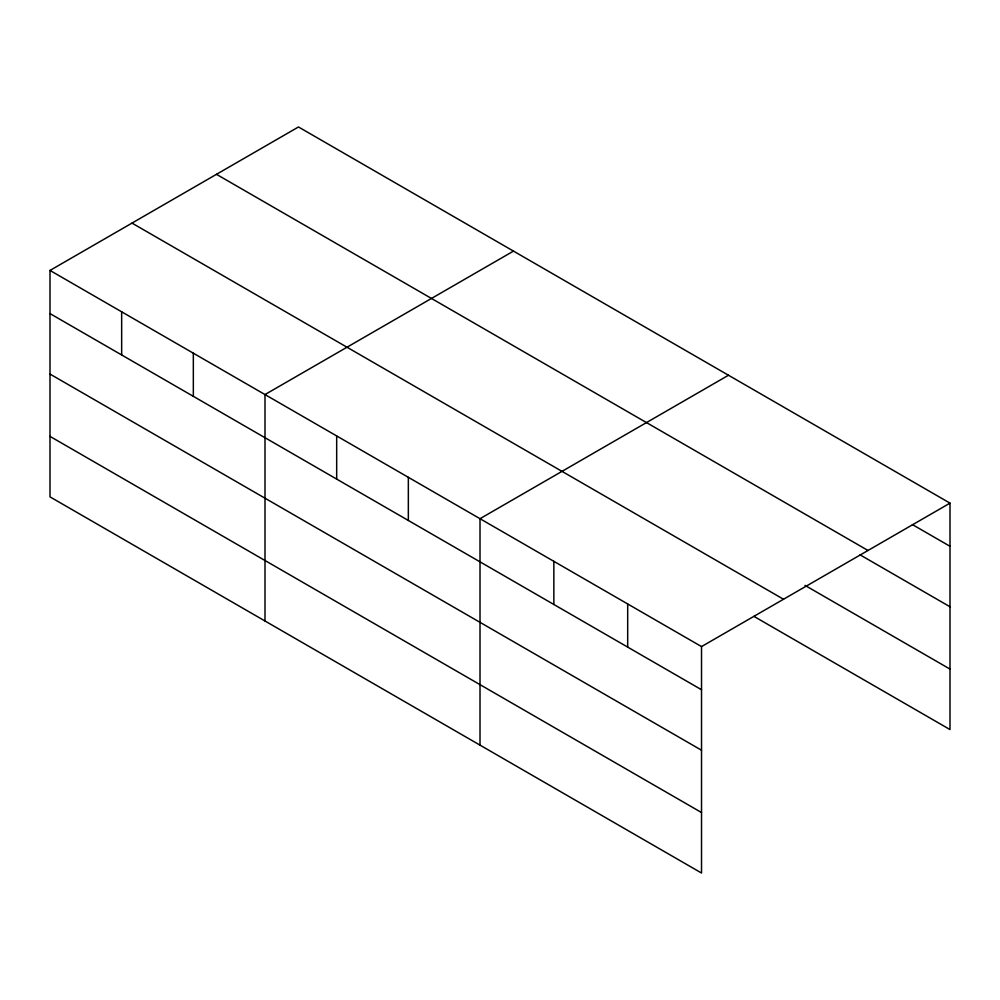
<?xml version="1.0" encoding="UTF-8"?>
<svg xmlns="http://www.w3.org/2000/svg" width="1000" height="1000" viewBox="0 0 1000 1000"><rect width="100%" height="100%" fill="white"/><g stroke="black" fill="none" stroke-linecap="round" stroke-linejoin="round"><path stroke-width="1.5" d="M50 270.438L701.525 646.587L701.525 873.025L50 496.863L50 270.438L298.475 126.975L950 503.137L950 729.562L753.988 616.4M513.475 251.112L265 394.562L265 621M728.475 375.25L480.012 518.7L480.012 745.125M701.525 646.587L950 503.137M912.412 524.587L950 546.287M216.475 174.325L868 550.475M860.05 554.837L950 606.763M805 585.375L950 669.087M132 223.1L783.525 599.25M50 313.587L701.525 689.737M50 374.062L701.525 750.225M50 436.375L701.525 812.537M627.688 603.962L627.688 647.113M553.85 561.325L553.85 604.475M408.338 477.325L408.338 520.475M336.675 435.95L336.675 479.087M193.337 353.188L193.337 396.337M121.662 311.812L121.662 354.963"/></g></svg>
